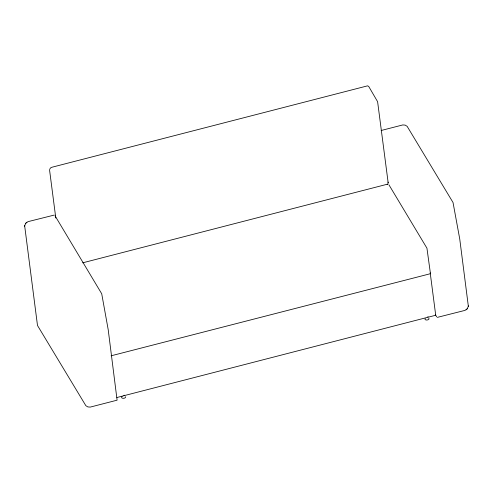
<?xml version="1.0" encoding="UTF-8"?>
<svg xmlns="http://www.w3.org/2000/svg" width="493" height="493" viewBox="0 0 493 493"><rect width="100%" height="100%" fill="white"/><g stroke="black" fill="none" stroke-linecap="round" stroke-linejoin="round"><path stroke-width="0.74" d="M24.675 225.936L37.493 325.479L85.856 405.696L87.865 406.922L90.244 407.095L117.1 400.18L108.201 329.663L101.718 293.779L55.05 215.811M468.325 306.098L459.735 238.957L453.03 202.512L407.144 126.337L405.135 125.111L402.756 124.939L381.138 130.503M24.687 225.812L25.648 223.384L27.953 221.665L54.23 215.071M437.359 317.369L465.047 310.368L467.352 308.649L468.313 306.221M24.656 226.145L24.712 225.609M468.288 306.424L468.344 305.888M49.577 169.58L50.459 167.971L52.11 167.195L367.581 85.837L368.696 86.423L377.607 101.712L388.151 182.675M25.648 223.384L25.969 222.996M467.031 309.037L467.352 308.649M26.468 222.516L26.832 222.238M466.168 309.795L466.532 309.518M82.719 262.818L387.288 184.228M430.198 273.757L111.104 355.804M116.884 397.518L435.713 315.249L430.216 272.919M388.885 184.733L426.938 248.17L430.414 273.405M435.51 314.91L436.693 316.882M49.59 170.227L55.795 218.029M387.942 182.065A5.047 2.687 -7.4 0 1 387.159 184.561M428.109 316.709A2.015 1.072 -7.4 0 1 427.708 316.925M428.707 318.201A2.015 1.072 -7.4 0 1 427.08 320.006A2.015 1.072 -7.4 0 1 425.237 318.589M124.316 395.213A2.015 1.072 -7.4 0 1 123.842 395.374M125.536 396.723A2.015 1.072 -7.4 0 1 123.17 398.313A2.015 1.072 -7.4 0 1 122.153 396.612"/></g></svg>
